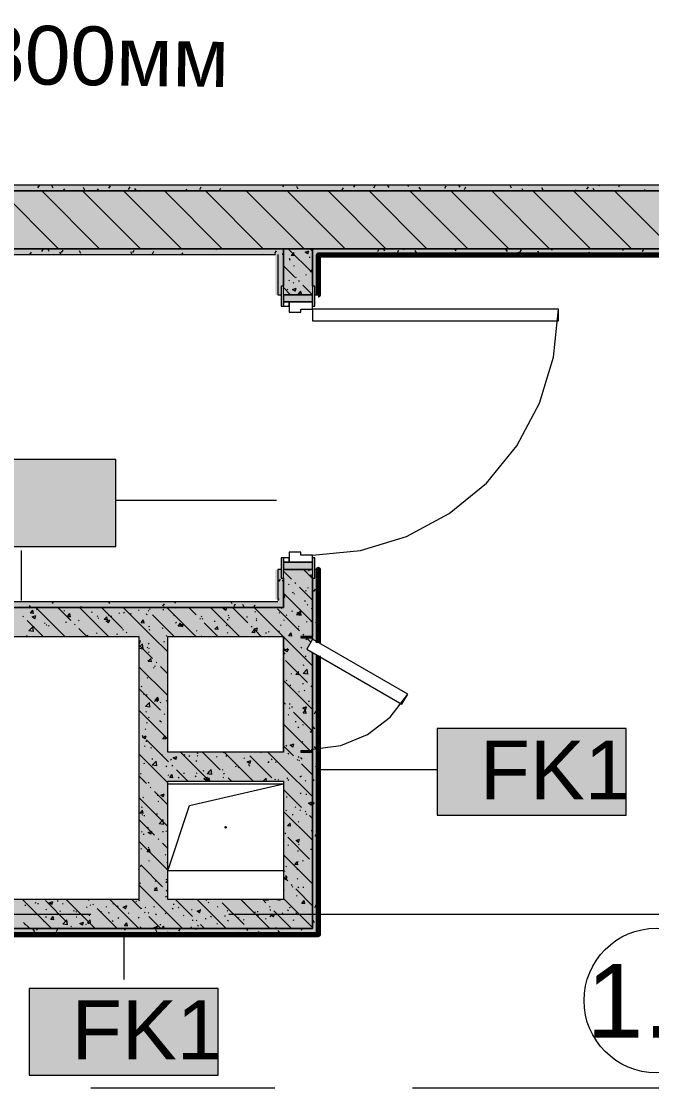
# Model space of a CAD drawing. Header units: millimetres. Extents: x -3817 to 677485, y -22715 to 103890.
# Drawn here: x 76517 to 78696, y 12411 to 16098 of the extents above; entities that cross this region are included whole.
import ezdxf

# ---------------------------------------------------------------- set-up
doc = ezdxf.new("R2010")
doc.units = ezdxf.units.MM
doc.layers.add('PDF _Геометрия', color=7, linetype='Continuous', true_color=0x1d1d1d)
doc.layers.add('PDF _Сплошная заливка', color=7, linetype='Continuous', true_color=0xffffff)
doc.layers.add('PDF _Текст', color=7, linetype='Continuous')
doc.styles.add('PDF GOST-Common', font='arial.ttf')

msp = doc.modelspace()

# ---------------------------------------------------------------- hatches: boundary and pattern name
at = {"layer": 'PDF _Сплошная заливка', "transparency": 33554559}
for points in [[(85383.3, 15511.3), (85383.3, 15531.3), (71053.3, 15531.3), (71053.3, 15511.3), (85308.3, 15511.3), (85308.3, 15519.3), (85378.3, 15519.3), (85378.3, 15511.3)], [(80080.6, 15311.3), (84943.3, 15311.3), (84943.3, 15511.3), (68893.3, 15511.3), (68893.3, 15311.3), (78596.3, 15311.3)], [(77403.1, 15291.3), (77423.1, 15291.3), (77423.1, 15311.3), (73883.3, 15311.3), (73883.3, 15291.3), (77395.1, 15291.3)], [(81565, 15291.3), (82800.3, 15291.3), (82800.3, 15311.3), (77543.1, 15311.3), (77543.1, 15291.3), (80080.6, 15291.3)], [(77111.9, 13971.3), (77423.1, 13971.3), (77423.1, 14071.3), (76223.3, 14071.3), (76223.3, 14031.3), (76218.3, 14031.3), (76218.3, 14071.3), (75879.5, 14071.3), (75867.9, 14051.3), (75833.3, 14071.3), (75828.3, 14071.3), (75828.3, 14031.3), (75823.3, 14031.3), (75823.3, 14071.3), (75723.3, 14071.3), (75723.3, 13971.3), (77023.1, 13971.3)], [(77111.9, 13471.4), (77423.1, 13471.4), (77423.1, 13571.3), (77023.1, 13571.3), (77023.1, 13471.4)], [(76369.7, 12961.4), (77423.1, 12961.4), (77423.1, 13061.3), (76223.3, 13061.3), (76223.3, 12961.4)], [(76243.3, 12941.3), (77543.1, 12941.3), (77543.1, 12961.4), (76223.3, 12961.4), (76223.3, 12941.3)]]:
    msp.add_hatch(color=256, dxfattribs=at).paths.add_polyline_path(points)
h = msp.add_hatch(color=256, dxfattribs=at)
h.paths.add_polyline_path([(77423.1, 12961.4), (77523.1, 12961.4), (77523.1, 13571.3), (77483.1, 13571.3), (77483.1, 13576.3), (77523.1, 13576.3), (77523.1, 13915.2), (77503.1, 13926.7), (77523.1, 13961.3), (77523.1, 13966.3), (77483.1, 13966.3), (77483.1, 13971.3), (77523.1, 13971.3), (77523.1, 14202.5), (77423.1, 14202.5), (77423.1, 13061.3)], flags=0)
h.paths.add_polyline_path([(77523.1, 15152.5), (77523.1, 15311.3), (77423.1, 15311.3), (77423.1, 15152.5)], flags=0)
h = msp.add_hatch(color=256, dxfattribs=at)
h.paths.add_polyline_path([(77543.1, 12961.4), (77543.1, 13903.6), (77523.1, 13915.2), (77523.1, 12961.4)], flags=0)
h.paths.add_polyline_path([(77543.1, 13949.8), (77543.1, 14202.5), (77531.1, 14202.5), (77531.1, 14172.5), (77523.1, 14172.5), (77523.1, 13961.3), (77527, 13959.1)], flags=0)
h.paths.add_polyline_path([(77531.1, 15152.5), (77543.1, 15152.5), (77543.1, 15311.3), (77523.1, 15311.3), (77523.1, 15182.5), (77531.1, 15182.5)], flags=0)
h = msp.add_hatch(color=256, dxfattribs=at)
h.paths.add_polyline_path([(77423.1, 14071.3), (77423.1, 14172.5), (77415.1, 14172.5), (77415.1, 14202.5), (77403.1, 14202.5), (77403.1, 14071.3)], flags=0)
h.paths.add_polyline_path([(77415.1, 15152.5), (77415.1, 15182.5), (77423.1, 15182.5), (77423.1, 15291.3), (77403.1, 15291.3), (77403.1, 15152.5)], flags=0)
h = msp.add_hatch(color=256, dxfattribs=at)
h.paths.add_polyline_path([(75823.3, 14071.3), (75834, 14072.7), (75844.8, 14091.3), (75703.3, 14091.3), (75703.3, 14071.3), (75723.3, 14071.3)], flags=0)
h.paths.add_polyline_path([(76218.3, 14071.3), (77403.1, 14071.3), (77403.1, 14091.3), (75891, 14091.3), (75879.5, 14071.3), (76057.9, 14071.3)], flags=0)

# ---------------------------------------------------------------- linework, layer by layer
at = {"layer": 'PDF _Геометрия', "color": 9, "lineweight": 9, "true_color": 0xc0c0c0}
for points in [[(71053.3, 15611.4), (71053.3, 15531.3), (71053.3, 15511.3), (85308.3, 15511.3), (84943.3, 15511.3), (71053.3, 15511.3), (71053.3, 15606.3)], [(73863.3, 15311.3), (77423.1, 15311.3), (77423.1, 15182.5), (77423.1, 15291.3), (77423.1, 15311.3), (73883.3, 15311.3)], [(82800.3, 15291.3), (82800.3, 15311.3), (77543.1, 15311.3), (77523.1, 15311.3), (77523.1, 15182.5), (77523.1, 15311.3), (84943.3, 15311.3), (85308.3, 15311.3), (82957.3, 15311.3), (82957.3, 15291.3), (83000.3, 15291.3)], [(77403.1, 15152.5), (77415.1, 15152.5)], [(77423.1, 15152.5), (77523.1, 15152.5)], [(77531.1, 15152.5), (77543.1, 15152.5)], [(77415.1, 14202.5), (77403.1, 14202.5)], [(77523.1, 14202.5), (77423.1, 14202.5)], [(77543.1, 13949.8), (77543.1, 14202.5), (77531.1, 14202.5)], [(75823.3, 13971.3), (76923.1, 13971.3), (76923.1, 13061.3), (76223.3, 13061.3)], [(77423.1, 13571.3), (77023.1, 13571.3), (77023.1, 13971.3), (77423.1, 13971.3)], [(76223.3, 12961.4), (77423.1, 12961.4), (77523.1, 12961.4), (77523.1, 13915.2), (77523.1, 12961.4), (76223.3, 12961.4)], [(77543.1, 12941.3), (77543.1, 12961.4), (77543.1, 13903.6)]]:
    msp.add_lwpolyline(points, dxfattribs=at)
at = {"layer": 'PDF _Геометрия', "color": 7, "lineweight": 9}
for points in [[(85338.3, 15531.3), (71073.3, 15531.3)], [(77523.1, 15311.3), (77423.1, 15311.3)], [(73883.3, 15291.3), (73904.2, 15291.3), (77395.1, 15291.3)], [(77403.1, 15291.3), (77403.1, 15270.4), (77403.1, 15152.5)], [(77543.1, 15291.3), (77556.1, 15291.3), (82800.3, 15291.3)], [(77543.1, 15152.5), (77543.1, 15290.3)], [(77399.1, 14440.7), (76843.7, 14440.7)], [(76517.2, 14095.4), (76517.2, 14268.7)], [(77403.1, 14202.5), (77403.1, 14099.3)], [(77403.1, 14091.3), (77382.1, 14091.3), (75891, 14091.3)], [(77543.6, 13511.1), (77954.5, 13511.1)], [(77023.1, 13161.3), (77098.1, 13386.4), (77423.1, 13461.3)], [(76243.3, 12941.3), (77543.1, 12941.3)], [(76870.7, 12940.9), (76870.7, 12784.8)]]:
    msp.add_lwpolyline(points, dxfattribs=at)
at = {"layer": 'PDF _Геометрия', "color": 253, "lineweight": 9, "true_color": 0x9b9b9b}
for points in [[(76578, 15530.3), (76572.9, 15521.6)], [(76627.1, 15521.3), (76622.1, 15530.1)], [(76668.1, 15511.3), (76663.7, 15518.9)], [(76736.8, 15514.3), (76731.8, 15523)], [(76823.7, 15529.3), (76818.7, 15520.5)], [(76891.7, 15525.2), (76886.7, 15516.5)], [(76914.5, 15511.3), (76909.5, 15520)], [(77008.9, 15530.6), (77008.5, 15531.3)], [(77137.5, 15524.1), (77132.4, 15515.4)], [(77205.5, 15520), (77200.5, 15511.3)], [(77423.2, 15531.3), (77419.8, 15525.4)], [(77432.4, 15528.7), (77430.9, 15531.3)], [(77474, 15517.5), (77469, 15526.3)], [(77628.9, 15521.9), (77623.9, 15513.2)], [(77669.6, 15531.3), (77665.5, 15524.3)], [(77738.6, 15529), (77733.6, 15520.3)], [(77787.8, 15522.7), (77782.8, 15531.3)], [(77855.8, 15526.8), (77853.2, 15531.3)], [(77897.5, 15515.7), (77892.4, 15524.4)], [(77984.3, 15527.9), (77979.3, 15519.2)], [(78033.5, 15523.8), (78029.2, 15531.3)], [(78052.4, 15523.8), (78047.3, 15515.1)], [(78211.2, 15520.8), (78206.2, 15529.5)], [(78267.9, 15531.3), (78266.7, 15529.2)], [(78320.9, 15513.8), (78315.9, 15522.5)], [(78475.8, 15525.7), (78470.8, 15517)], [(78498.3, 15511.3), (78493.6, 15519.5)], [(78514.3, 15531.3), (78512.4, 15528.1)], [(78584.7, 15531.3), (78580.5, 15524)], [(78593, 15530.1), (78592.3, 15531.3)], [(76773.7, 15511.3), (76773.4, 15511.8)], [(76782.1, 15518.1), (76778.2, 15511.3)], [(77090.4, 15511.3), (77087.2, 15517)], [(77935.1, 15511.3), (77934.1, 15513.2)], [(78251.9, 15511.3), (78247.8, 15518.4)], [(78434.2, 15514.5), (78432.3, 15511.3)], [(78674.2, 15511.3), (78671.3, 15516.5)], [(78679.9, 15513.4), (78678.7, 15511.3)], [(76550.5, 15299.9), (76545.6, 15291.3)], [(76592.1, 15311), (76587.1, 15302.3)], [(76613, 15302), (76608, 15310.7)], [(76654.3, 15291.3), (76649.6, 15299.6)], [(76660.1, 15306.9), (76655.1, 15298.2)], [(76722.7, 15294.9), (76717.6, 15303.6)], [(76900.4, 15291.9), (76895.3, 15300.6)], [(76905.9, 15305.8), (76900.9, 15297.1)], [(76973.9, 15301.7), (76968.9, 15293)], [(76994.8, 15311.3), (76994.7, 15311.3)], [(77190.6, 15311.3), (77188.2, 15307.2)], [(77397.3, 15303.6), (77392.3, 15294.9)], [(77418.2, 15309.4), (77417.1, 15311.3)], [(77752.8, 15309.6), (77747.7, 15300.9)], [(77773.6, 15303.4), (77769, 15311.3)], [(77820.8, 15305.5), (77815.8, 15296.8)], [(77841.7, 15307.5), (77839.4, 15311.3)], [(77883.3, 15296.3), (77878.3, 15305)], [(78019.4, 15304.5), (78015.4, 15311.3)], [(78035.3, 15311.3), (78035.1, 15311)], [(78197.1, 15301.5), (78192, 15310.2)], [(78238.1, 15291.3), (78233.7, 15299)], [(78244.2, 15307.4), (78239.2, 15298.7)], [(78281.7, 15311.3), (78280.8, 15309.9)], [(78306.7, 15294.4), (78301.7, 15303.1)], [(78352.1, 15311.3), (78348.9, 15305.8)], [(78484.4, 15291.4), (78479.4, 15300.1)], [(78578.9, 15310.8), (78578.5, 15311.3)], [(78598.4, 15311.3), (78594.6, 15304.7)], [(78667.7, 15309.3), (78662.6, 15300.6)], [(76759.9, 15291.3), (76759.3, 15292.5)], [(77076.7, 15291.3), (77073, 15297.7)], [(77355.7, 15292.5), (77355.1, 15291.3)], [(77543.1, 15276), (77538.1, 15284.6)], [(77601.4, 15291.4), (77601.4, 15291.3)], [(77921.4, 15291.3), (77919.9, 15293.9)], [(78202.6, 15296.3), (78199.7, 15291.3)], [(78343.7, 15291.3), (78343.4, 15292)], [(78448.3, 15295.2), (78446.1, 15291.3)], [(78660.5, 15291.3), (78657.1, 15297.2)], [(77404.4, 15194), (77403.1, 15191.6)], [(77540.5, 15200.6), (77543.1, 15200.6)], [(77543.1, 15215.1), (77542.2, 15216.6)], [(77540.5, 14194.8), (77543.1, 14194.8)], [(77411.2, 14169.4), (77406.2, 14160.7)], [(77418.6, 14164.3), (77423.1, 14164.3)], [(77532, 14134.8), (77527, 14126.1)], [(76556.7, 14091.3), (76555.2, 14088.9)], [(76627, 14091.3), (76623.2, 14084.8)], [(76822.6, 14085.6), (76819.2, 14091.3)], [(77010.1, 14084.2), (77005, 14075.5)], [(77049.4, 14091.3), (77046.7, 14086.7)], [(77136.3, 14090.8), (77136, 14091.3)], [(77246, 14083.7), (77241.6, 14091.3)], [(77255.8, 14083.1), (77250.8, 14074.4)], [(77287.6, 14072.5), (77282.6, 14081.2)], [(77407.1, 14101.4), (77403.1, 14094.4)], [(77540.5, 14103.3), (77543.1, 14103.3)], [(76549.2, 14071.3), (76545.4, 14078)], [(76565.2, 14072.9), (76575.2, 14072.9)], [(76722.7, 14074.2), (76721.1, 14071.3)], [(76725.2, 14071.3), (76723.1, 14075)], [(76748.1, 14072.9), (76758.1, 14072.9)], [(76839.5, 14072.9), (76849.6, 14072.9)], [(76900.5, 14072.9), (76910.5, 14072.9)], [(76901.2, 14071.3), (76900.8, 14072)], [(77052.9, 14072.9), (77062.9, 14072.9)], [(77144.3, 14072.9), (77154.4, 14072.9)], [(77214.2, 14072), (77213.8, 14071.3)], [(77235.7, 14072.9), (77245.8, 14072.9)], [(77323.8, 14079.1), (77319.4, 14071.3)], [(77418.6, 14072.9), (77423.1, 14072.9)], [(77539.1, 14025.2), (77534.1, 14016.5)], [(77540.5, 13981.4), (77543.1, 13981.4)], [(77543.1, 13873.9), (77540.6, 13878.2)], [(77540.5, 13859.5), (77543.1, 13859.5)], [(77540.5, 13768.1), (77543.1, 13768.1)], [(77533.9, 13711.4), (77528.9, 13702.7)], [(77542.6, 13691.8), (77537.6, 13700.5)], [(77531.5, 13650.2), (77526.4, 13658.9)], [(77543.1, 13666.3), (77540.1, 13661)], [(77540.5, 13646.1), (77543.1, 13646.1)], [(77535.6, 13582.1), (77530.5, 13590.9)], [(77539.6, 13514.1), (77534.6, 13522.8)], [(77540.5, 13524.2), (77543.1, 13524.2)], [(77528.5, 13472.5), (77523.5, 13481.2)], [(77540.5, 13432.8), (77543.1, 13432.8)], [(77528.7, 13397.6), (77523.7, 13388.9)], [(77524.7, 13329.6), (77523.1, 13326.8)], [(77540.5, 13310.9), (77543.1, 13310.9)], [(77525.5, 13294.8), (77523.1, 13299)], [(77535.8, 13288), (77530.8, 13279.2)], [(77543.1, 13203.4), (77539.8, 13209.1)], [(77540.5, 13189), (77543.1, 13189)], [(77540.5, 13097.5), (77543.1, 13097.5)], [(77523.6, 13083.9), (77523.1, 13083)], [(77534.7, 13042.2), (77529.7, 13033.5)], [(77530.7, 12981), (77525.6, 12989.7)], [(77540.5, 12975.6), (77543.1, 12975.6)], [(77543.1, 12995.7), (77540.9, 12991.9)], [(76563, 12950.2), (76557.9, 12958.9)], [(76565.2, 12945.1), (76575.2, 12945.1)], [(76573, 12961.4), (76569.1, 12954.6)], [(76642.1, 12959.2), (76637.1, 12950.5)], [(76656.6, 12945.1), (76666.7, 12945.1)], [(76748.1, 12945.1), (76758.1, 12945.1)], [(76876.7, 12955.4), (76873.3, 12961.4)], [(76930.9, 12945.1), (76941, 12945.1)], [(76944.8, 12959.5), (76943.7, 12961.4)], [(76986.4, 12948.3), (76981.4, 12957.1)], [(77023.9, 12950), (77018.9, 12941.3)], [(77022.4, 12945.1), (77032.4, 12945.1)], [(77025.6, 12941.3), (77023, 12945.9)], [(77065.6, 12961.1), (77060.5, 12952.4)], [(77083.3, 12945.1), (77093.4, 12945.1)], [(77122.5, 12956.5), (77119.7, 12961.4)], [(77171.3, 12961.4), (77170.2, 12959.5)], [(77235.7, 12945.1), (77245.8, 12945.1)], [(77269.7, 12948.9), (77265.3, 12941.3)], [(77300.2, 12953.5), (77295.7, 12961.4)], [(77327.2, 12945.1), (77337.2, 12945.1)], [(77337.7, 12944.8), (77335.7, 12941.3)], [(77341.8, 12942.4), (77336.8, 12951.1)], [(77409.9, 12946.4), (77404.8, 12955.2)], [(77417.6, 12961.4), (77415.9, 12958.4)], [(77418.6, 12945.1), (77428.7, 12945.1)], [(77448, 12941.3), (77446.5, 12944)], [(77488, 12961.4), (77484, 12954.3)]]:
    msp.add_lwpolyline(points, dxfattribs=at)
at = {"layer": 'PDF _Геометрия', "lineweight": 9}
for points in [[(76645.8, 15311.3), (76445.8, 15511.3)], [(76787.2, 15311.3), (76587.2, 15511.3)], [(76928.7, 15311.3), (76728.7, 15511.3)], [(77070.1, 15311.3), (76870.1, 15511.3)], [(77211.5, 15311.3), (77011.5, 15511.3)], [(77352.9, 15311.3), (77152.9, 15511.3)], [(77494.4, 15311.3), (77294.4, 15511.3)], [(77635.8, 15311.3), (77435.8, 15511.3)], [(77777.2, 15311.3), (77577.2, 15511.3)], [(77918.6, 15311.3), (77718.6, 15511.3)], [(78060, 15311.3), (77860, 15511.3)], [(78201.5, 15311.3), (78001.5, 15511.3)], [(78342.9, 15311.3), (78142.9, 15511.3)], [(78484.3, 15311.3), (78284.3, 15511.3)], [(78625.7, 15311.3), (78425.7, 15511.3)], [(78767.1, 15311.3), (78567.1, 15511.3)]]:
    msp.add_lwpolyline(points, dxfattribs=at)
at = {"layer": 'PDF _Геометрия', "color": 253, "lineweight": 9, "true_color": 0xaaaaaa}
for points in [[(76933.8, 15311.3), (78521.3, 15311.3)], [(77523.1, 14252.5), (77688.9, 14268.8), (77848.4, 14317.2), (77995.3, 14395.7), (78124.1, 14501.4), (78229.8, 14630.2), (78308.4, 14777.2), (78356.7, 14936.6), (78373.1, 15102.5)], [(77523.1, 13581.3), (77621.4, 13594.3), (77713.1, 13632.3), (77791.8, 13692.6), (77852.2, 13771.4)], [(76122.6, 13011.4), (76757.6, 13011.4)], [(77233.8, 13011.4), (78821.3, 13011.4)], [(76757.6, 12411.3), (77392.6, 12411.3)], [(77868.8, 12411.3), (79456.3, 12411.3)]]:
    msp.add_lwpolyline(points, dxfattribs=at)
at = {"layer": 'PDF _Геометрия', "color": 252, "lineweight": 9, "true_color": 0x878787}
for points in [[(77523.1, 15227.9), (77439.6, 15311.3)], [(77460.2, 15287.7), (77449.6, 15288.6), (77458.2, 15298.8)], [(77460.2, 15287.6), (77458.2, 15298.8)], [(77460.4, 15311.1), (77460.7, 15311.3)], [(77506.8, 15293.4), (77498, 15299.4), (77510.4, 15304.1)], [(77506.9, 15293.3), (77510.5, 15304.1)], [(77523.1, 15303.4), (77515.1, 15311.3)], [(77442.6, 15277.4), (77445.1, 15275.2)], [(77444.2, 15273.5), (77447.6, 15273.9)], [(77511.6, 15282.3), (77514.9, 15282.8)], [(77462.7, 15212.9), (77423.1, 15252.5)], [(77458.2, 15251.9), (77460.9, 15253.9)], [(77523.1, 15230.9), (77516.1, 15232), (77523.1, 15239.3)], [(77441.4, 15202.7), (77444.2, 15200.9)], [(77456.1, 15192.7), (77458.7, 15194.8)], [(77464.8, 15212.2), (77468.1, 15212.7)], [(77477.8, 15197.8), (77475.3, 15200.3)], [(77498.8, 15222.6), (77501.6, 15220.8)], [(77447.6, 15152.5), (77423.1, 15177)], [(77435.3, 15171.4), (77437.7, 15169.1)], [(77463.6, 15164.5), (77454.7, 15170.4), (77467.2, 15175.2)], [(77463.6, 15164.4), (77467.2, 15175.1)], [(77484.9, 15154), (77474.3, 15154.9), (77482.8, 15165.1)], [(77484.9, 15153.9), (77482.8, 15165)], [(77523.1, 15152.5), (77490.3, 15185.2)], [(77450.1, 14169.4), (77423.1, 14196.4)], [(77523.1, 14171.8), (77492.4, 14202.5)], [(77501.1, 14193.5), (77504.5, 14193.9)], [(77509.1, 14197.9), (77511.8, 14199.9)], [(77465.2, 14154.3), (77462.7, 14156.8)], [(77522.4, 14176.1), (77513.6, 14182.1), (77523.1, 14185.7)], [(77522.4, 14176.1), (77523.1, 14178)], [(77523.1, 14021), (77423.1, 14121)], [(77440, 14151.7), (77442.4, 14149.4)], [(77454.4, 14123.4), (77457.7, 14123.8)], [(77458.4, 14119.1), (77461.3, 14117.3)], [(77523.1, 14096.4), (77477.8, 14141.7)], [(77498.9, 14129.2), (77502.2, 14129.7)], [(77507, 14138.7), (77509.6, 14140.7)], [(77423.1, 14115.1), (77425.1, 14117.5)], [(77423.1, 14106.7), (77427.2, 14106.4)], [(77427.2, 14106.3), (77425.1, 14117.4)], [(77495.9, 14095.3), (77498.8, 14093.5)], [(77504.8, 14079.5), (77507.5, 14081.6)], [(76542.8, 14071.3), (76545, 14069.3)], [(76559.1, 14050.7), (76548.5, 14051.6), (76557.1, 14061.9)], [(76559.2, 14050.7), (76557.1, 14061.8)], [(76667.5, 13971.3), (76567.5, 14071.3)], [(76568.9, 14064.9), (76571.7, 14063.1)], [(76688.2, 14026.1), (76643, 14071.3)], [(76663.8, 14060.9), (76666.6, 14059.1)], [(76676, 14040.5), (76684.6, 14050.7)], [(76686.7, 14039.5), (76684.6, 14050.6)], [(76818.3, 13971.3), (76718.3, 14071.3)], [(76758.7, 14056.8), (76761.5, 14055)], [(76866.8, 13998.4), (76793.8, 14071.3)], [(76817.8, 14044.9), (76820.3, 14042.7)], [(76853.6, 14052.8), (76856.4, 14051)], [(77023.1, 13917.5), (76969.2, 13971.3), (76869.2, 14071.3)], [(76870.3, 14052.9), (76872.9, 14054.9)], [(76893.8, 14049.6), (76897.1, 14050)], [(76921.5, 14062.7), (76924, 14060.5)], [(76948.5, 14048.8), (76951.3, 14047)], [(76957.3, 14058.8), (76954.8, 14061.3)], [(76960.1, 14064.2), (76962.7, 14066.3)], [(77044.7, 13971.3), (76969.9, 14046.2)], [(77006.1, 14064.4), (77009.4, 14064.8)], [(77120.1, 13971.3), (77020.1, 14071.3)], [(77043.4, 14044.8), (77046.2, 14043)], [(77050.6, 14070.2), (77053.9, 14070.7)], [(77120.7, 14046.2), (77095.6, 14071.3)], [(77270.9, 13971.3), (77170.9, 14071.3)], [(77223.6, 14061.4), (77214.8, 14067.4), (77225.1, 14071.3)], [(77223.6, 14061.4), (77227, 14071.3)], [(77299.2, 14018.5), (77246.4, 14071.3)], [(77421.8, 13971.3), (77321.8, 14071.3)], [(77323.7, 14055.6), (77326.4, 14057.7)], [(77477.8, 13990.9), (77423.1, 14045.6), (77402.3, 14066.3)], [(77407.6, 14053.3), (77410.9, 14053.7)], [(77415, 14068.1), (77417.7, 14070.2)], [(77432.6, 14045.6), (77435.1, 14043.4)], [(77452.1, 14059.1), (77455.4, 14059.5)], [(77483.6, 14043.2), (77467.8, 14045.7), (77481.6, 14060.1)], [(77479.1, 14047.2), (77470.3, 14053.2), (77482.7, 14057.9)], [(77479.2, 14047.1), (77482.8, 14057.9)], [(77483.6, 14043.2), (77481.6, 14060.1)], [(77519.4, 14068), (77522.8, 14068.4)], [(76524.8, 14038.6), (76522.3, 14041.2)], [(76592.1, 13971.3), (76537.4, 14026.1)], [(76563.2, 14032.6), (76554.3, 14038.5), (76566.8, 14043.3)], [(76563.2, 14032.5), (76566.8, 14043.2)], [(76596.8, 14015.6), (76599.5, 14017.7)], [(76602.3, 14011.2), (76605.6, 14011.6)], [(76610.5, 14009.3), (76612.9, 14007.1)], [(76669.7, 14020.1), (76673, 14020.5)], [(76676, 14040.5), (76686.7, 14039.6)], [(76686.6, 14027), (76689.3, 14029.1)], [(76703.3, 14011), (76700.8, 14013.5)], [(76714.1, 14027.1), (76716.6, 14024.9)], [(76779, 14040.3), (76781.6, 14042.4)], [(76781.9, 14034.9), (76785.3, 14035.3)], [(76814.2, 14028.4), (76803.6, 14029.3), (76812.1, 14039.5)], [(76818.7, 14018.3), (76809.9, 14024.3), (76822.3, 14029.1)], [(76814.2, 14028.3), (76812.2, 14039.5)], [(76818.7, 14018.3), (76822.3, 14029)], [(76826.5, 14040.7), (76829.8, 14041.1)], [(76941.7, 14017.2), (76931.1, 14018.2), (76939.7, 14028.4)], [(76941.7, 14017.2), (76939.7, 14028.3)], [(77050.3, 14018.4), (77052.9, 14020.4)], [(77069.3, 14006.1), (77058.6, 14007), (77067.2, 14017.2)], [(77074.2, 14004.1), (77065.4, 14010), (77077.8, 14014.8)], [(77069.3, 14006), (77067.2, 14017.2)], [(77071.2, 14009), (77074.5, 14009.4)], [(77074.2, 14004), (77077.8, 14014.8)], [(77135.8, 14031.1), (77133.3, 14033.6)], [(77138.3, 14040.8), (77141.2, 14039)], [(77141.6, 14030.9), (77144.2, 14032.9)], [(77195.6, 13971.3), (77148.4, 14018.5)], [(77183.5, 14023.7), (77186.8, 14024.2)], [(77225.3, 14010), (77227.7, 14007.8)], [(77228, 14029.6), (77231.3, 14030)], [(77231.4, 14042.3), (77234, 14044.3)], [(77233.2, 14036.8), (77236.1, 14035)], [(77295.3, 14038.5), (77298.6, 14038.9)], [(77328.2, 14032.8), (77331, 14031)], [(77328.9, 14027.8), (77331.4, 14025.6)], [(77412.8, 14008.9), (77415.5, 14011)], [(77423.1, 14028.8), (77425.9, 14027)], [(77502.6, 14020.3), (77505.3, 14022.4)], [(77518, 14024.8), (77520.8, 14023)], [(76534.2, 13974), (76537.1, 13972.2)], [(76558.4, 13987.8), (76542.6, 13990.2), (76556.4, 14004.6)], [(76558.4, 13987.7), (76556.4, 14004.6)], [(76557.8, 14005.3), (76561.1, 14005.8)], [(76672, 13971.3), (76672.9, 13971.7)], [(76672.8, 13971.3), (76672.9, 13971.7)], [(76743, 13971.3), (76715.9, 13998.4)], [(76742.5, 13971.3), (76746.2, 13975.2)], [(76746.6, 13971.3), (76746.2, 13975.2)], [(76776.8, 13981.2), (76779.5, 13983.2)], [(76847, 13979.5), (76850.3, 13979.9)], [(76868.1, 13993.7), (76870.8, 13995.7)], [(76881.8, 13983.3), (76879.3, 13985.8)], [(76957.9, 14005.1), (76960.6, 14007.1)], [(76959.3, 13994.2), (76962.6, 13994.7)], [(77003.8, 14000.1), (77007.1, 14000.5)], [(77017.9, 13974.4), (77020.3, 13972.2)], [(77121.6, 13992.2), (77124, 13990)], [(77139.4, 13971.7), (77142.1, 13973.8)], [(77196.8, 13994.9), (77186.2, 13995.9), (77194.7, 14006.1)], [(77196.8, 13994.9), (77194.7, 14006)], [(77229.2, 13983.1), (77231.9, 13985.1)], [(77314.3, 14003.4), (77311.8, 14006)], [(77324.3, 13983.8), (77313.7, 13984.7), (77322.3, 13994.9)], [(77329.8, 13989.8), (77320.9, 13995.8), (77333.4, 14000.6)], [(77321.5, 13996.4), (77324.2, 13998.5)], [(77324.3, 13983.7), (77322.3, 13994.9)], [(77346.4, 13971.3), (77326.9, 13990.9)], [(77329.8, 13989.8), (77333.4, 14000.5)], [(77360.8, 13983.1), (77364.1, 13983.6)], [(77371.5, 13988.8), (77374, 13986.5)], [(77405.3, 13989), (77408.7, 13989.4)], [(77451.8, 13972.6), (77441.2, 13973.5), (77449.8, 13983.8)], [(77451.9, 13972.6), (77449.8, 13983.7)], [(77472.7, 13997.8), (77476, 13998.3)], [(77475.2, 14006.6), (77477.7, 14004.3)], [(77492.9, 13975.8), (77490.3, 13978.3)], [(76923.1, 13955.4), (76928.4, 13957.5)], [(76923.1, 13947.9), (76924.8, 13946.7)], [(76923.1, 13932.4), (76935.9, 13945.8)], [(76969.9, 13895.3), (76923.1, 13942.1)], [(76924.8, 13946.7), (76928.5, 13957.4)], [(76937.9, 13928.8), (76935.9, 13945.7)], [(76951.4, 13934.1), (76954.2, 13932.3)], [(76955.8, 13945.9), (76958.4, 13947.9)], [(77008.8, 13954), (77011.6, 13952.2)], [(77523.1, 13870.1), (77423.1, 13970.1)], [(77483.4, 13933.9), (77486.2, 13932.1)], [(77500.5, 13961.1), (77503.1, 13963.2)], [(77517.3, 13951.3), (77505.4, 13963.2)], [(76923.1, 13931.2), (76937.9, 13928.9)], [(76956.8, 13917.6), (76959.3, 13915.3)], [(76957.1, 13930), (76960.4, 13930.4)], [(77425.9, 13927.7), (77429.2, 13928.2)], [(77425.9, 13914), (77428.8, 13912.2)], [(77435.9, 13918.3), (77427, 13924.2), (77439.5, 13929)], [(77435.9, 13918.2), (77439.5, 13928.9)], [(77439.5, 13926.6), (77441.9, 13924.3)], [(77498.3, 13902), (77501, 13904)], [(77520.9, 13910), (77523.1, 13908.6)], [(77023.1, 13766.6), (76923.1, 13866.6)], [(76953.6, 13886.7), (76956.3, 13888.7)], [(76966.4, 13883.5), (76955.8, 13884.4), (76964.3, 13894.7)], [(76966.4, 13883.4), (76964.4, 13894.6)], [(76973.4, 13863.6), (76976.2, 13861.8)], [(76977.6, 13868.7), (76980.9, 13869.1)], [(76984.9, 13880.2), (76982.4, 13882.7)], [(77023.1, 13842.1), (76997.5, 13867.7)], [(77023.1, 13880.5), (77022.1, 13881.1), (77023.1, 13881.5)], [(77505.4, 13812.3), (77430, 13887.8)], [(77491.4, 13872.4), (77494.7, 13872.8)], [(76923.1, 13835.7), (76923.5, 13835.3)], [(76951.4, 13827.5), (76954.1, 13829.5)], [(77448, 13843.5), (77450.8, 13841.7)], [(77476.5, 13838.9), (77465.9, 13839.8), (77474.5, 13850)], [(77476.5, 13838.8), (77474.5, 13850)], [(77507.2, 13840.6), (77491.4, 13843.1), (77505.2, 13857.5)], [(77496.2, 13842.8), (77498.8, 13844.8)], [(77507.2, 13840.6), (77505.2, 13857.4)], [(76997.5, 13716.8), (76923.1, 13791.2)], [(76930.8, 13798.6), (76934.2, 13799)], [(77523.1, 13719.2), (77423.1, 13819.2)], [(77432.1, 13820.5), (77434.6, 13818.2)], [(77444.6, 13802.3), (77448, 13802.7)], [(77489.1, 13808.1), (77492.5, 13808.6)], [(77520.5, 13797.3), (77518, 13799.8)], [(76938.8, 13772.7), (76941.6, 13770.9)], [(76949.3, 13768.3), (76951.9, 13770.3)], [(76987.7, 13746.2), (76978.9, 13752.2), (76991.3, 13757)], [(76991.1, 13749.8), (76980.4, 13750.7), (76989, 13760.9)], [(76987.7, 13746.2), (76991.3, 13756.9)], [(76991.1, 13749.7), (76989, 13760.9)], [(77474.7, 13781.4), (77477.2, 13779.2)], [(77494, 13783.6), (77496.7, 13785.6)], [(77023.1, 13615.8), (76923.1, 13715.8)], [(76961.5, 13726.3), (76945.7, 13728.7), (76959.5, 13743.2)], [(76961.5, 13726.2), (76959.5, 13743.1)], [(76976.3, 13748.8), (76979.1, 13747)], [(76996.4, 13743.2), (76999.7, 13743.7)], [(77017.3, 13749.3), (77019.8, 13747)], [(77430, 13736.9), (77423.1, 13743.8)], [(77442.4, 13738), (77445.7, 13738.4)], [(77445.1, 13721.8), (77442.6, 13724.3)], [(77450.9, 13728.8), (77453.7, 13727)], [(77498.7, 13717.7), (77489.9, 13723.7), (77502.4, 13728.5)], [(77501.2, 13705.1), (77490.6, 13706.1), (77499.1, 13716.3)], [(77491.8, 13724.4), (77494.5, 13726.4)], [(77498.8, 13717.7), (77502.4, 13728.4)], [(77501.2, 13705.1), (77499.1, 13716.2)], [(77508.3, 13748.7), (77511.1, 13746.9)], [(77509.7, 13746.9), (77513, 13747.3)], [(76947.1, 13709.1), (76949.8, 13711.2)], [(76956.3, 13692.4), (76958.7, 13690.2)], [(76994.1, 13679), (76997.4, 13679.4)], [(76998.3, 13678.3), (77001.2, 13676.5)], [(77012.6, 13701.7), (77010.1, 13704.2)], [(77438.9, 13701.4), (77441.4, 13699.2)], [(77523.1, 13643.8), (77457.7, 13709.3)], [(77462.9, 13676.7), (77466.3, 13677.2)], [(76944.9, 13649.9), (76947.6, 13652)], [(76949.6, 13673.1), (76952.9, 13673.5)], [(77515.1, 13576.3), (77423.1, 13668.4)], [(77472.9, 13658.3), (77475.7, 13656.5)], [(77489.7, 13665.2), (77492.3, 13667.2)], [(77523.1, 13639.2), (77514.9, 13640.4), (77523.1, 13648.9)], [(76937.2, 13626.3), (76934.6, 13628.8)], [(76944.4, 13617.3), (76935.6, 13623.3), (76948.1, 13628)], [(76944.5, 13617.2), (76948.1, 13628)], [(76947.3, 13608.8), (76950.6, 13609.3)], [(77025.2, 13538.3), (77023.1, 13540.4), (76949.7, 13613.7)], [(77015.7, 13616), (77005.1, 13617), (77013.7, 13627.2)], [(77015.8, 13616), (77013.7, 13627.1)], [(77014.7, 13617.7), (77018, 13618.1)], [(77487.5, 13606), (77490.2, 13608.1)], [(76942.8, 13590.7), (76945.4, 13592.8)], [(76963.7, 13587.5), (76966.5, 13585.7)], [(77167.5, 13471.4), (77067.5, 13571.3)], [(77124.7, 13568.2), (77128, 13568.7)], [(77203.7, 13510.6), (77143, 13571.3)], [(77214.1, 13568.8), (77216.7, 13570.8)], [(77318.3, 13471.4), (77218.3, 13571.3)], [(77294.2, 13571), (77293.8, 13571.3)], [(77343.5, 13571.3), (77346.2, 13569.6)], [(77523.1, 13417.5), (77423.1, 13517.5), (77369.2, 13571.3)], [(77457.7, 13558.4), (77423.1, 13593)], [(77431.6, 13595.3), (77434.1, 13593.1)], [(77438.3, 13567.4), (77441.1, 13565.6)], [(77455.5, 13588.8), (77446.6, 13594.8), (77459.1, 13599.5)], [(77455.5, 13588.7), (77459.1, 13599.5)], [(77518.6, 13576.3), (77523.1, 13581.7)], [(77523.1, 13568.4), (77520.1, 13571.3)], [(77023.1, 13464.9), (76923.1, 13564.9)], [(76940.6, 13531.5), (76943.3, 13533.6)], [(76967.9, 13547.6), (76971.2, 13548)], [(76985, 13523.6), (76969.2, 13526.1), (76983.1, 13540.5)], [(76985.1, 13523.6), (76983.1, 13540.5)], [(77001.2, 13563.6), (77004, 13561.8)], [(77033, 13544.9), (77035.6, 13546.9)], [(77050.6, 13545.7), (77041.7, 13551.7), (77054.2, 13556.4)], [(77050.6, 13545.6), (77054.2, 13556.4)], [(77080.2, 13562.4), (77083.5, 13562.8)], [(77096.1, 13559.6), (77098.9, 13557.8)], [(77120.5, 13541.9), (77123, 13539.7)], [(77124.3, 13557.4), (77126.9, 13559.4)], [(77191, 13555.6), (77193.9, 13553.8)], [(77224.2, 13559.7), (77226.7, 13557.5)], [(77285.9, 13551.6), (77288.8, 13549.8)], [(77306.1, 13531.5), (77297.3, 13537.4), (77309.7, 13542.2)], [(77306.1, 13531.4), (77309.7, 13542.1)], [(77382.2, 13482.9), (77306.8, 13558.4)], [(77369.4, 13536.5), (77372.7, 13536.9)], [(77370.5, 13538.5), (77373, 13536.2)], [(77380.9, 13547.6), (77383.7, 13545.8)], [(77395.5, 13535.4), (77398.2, 13537.5)], [(77472.7, 13543.3), (77470.2, 13545.8)], [(77474.2, 13556.3), (77476.7, 13554)], [(77475.8, 13543.5), (77478.6, 13541.7)], [(77481.7, 13551.3), (77485, 13551.7)], [(77523.1, 13493), (77485.3, 13530.7)], [(77485.4, 13546.8), (77488, 13548.9)], [(76928.3, 13497.1), (76931.2, 13495.3)], [(77016.8, 13524.1), (77019.3, 13521.9)], [(77023.3, 13493.1), (77026.1, 13491.3)], [(77040.4, 13482.3), (77029.8, 13483.2), (77038.4, 13493.4)], [(77033.4, 13492.2), (77036.7, 13492.7)], [(77040.3, 13523.2), (77037.7, 13525.7)], [(77040.4, 13482.2), (77038.4, 13493.4)], [(77092.1, 13471.4), (77052.8, 13510.6)], [(77077.9, 13498.1), (77081.2, 13498.5)], [(77122.1, 13498.2), (77124.8, 13500.2)], [(77145.3, 13507), (77148.6, 13507.4)], [(77174.8, 13494.2), (77159, 13496.7), (77172.8, 13511.1)], [(77163.1, 13502.9), (77165.6, 13500.6)], [(77174.8, 13494.2), (77172.8, 13511)], [(77211.9, 13509.6), (77214.6, 13511.6)], [(77218.8, 13495.5), (77216.3, 13498)], [(77257.5, 13521.7), (77260.9, 13522.2)], [(77266.8, 13520.7), (77269.3, 13518.4)], [(77302, 13527.6), (77305.4, 13528)], [(77304.3, 13522.9), (77306.9, 13525)], [(76949.7, 13462.8), (76923.1, 13489.5)], [(76923.1, 13477.7), (76924.4, 13477.9)], [(76938.5, 13472.4), (76941.1, 13474.4)], [(76955.7, 13467.3), (76958.2, 13465)], [(77030.8, 13485.7), (77033.5, 13487.7)], [(77059.4, 13485.1), (77061.9, 13482.8)], [(77118.2, 13489.1), (77121, 13487.3)], [(77147.9, 13480.1), (77160.3, 13484.9)], [(77147.9, 13480.1), (77156.7, 13474.1)], [(77156.7, 13474.1), (77160.3, 13484.8)], [(77165.4, 13471.4), (77157.3, 13472.1), (77165.9, 13482.3)], [(77167.9, 13471.4), (77165.9, 13482.2)], [(77213.1, 13485.1), (77215.9, 13483.3)], [(77243, 13471.4), (77231.4, 13482.9)], [(77308, 13481.1), (77310.8, 13479.3)], [(77352.7, 13471.4), (77362.6, 13481.7)], [(77363.8, 13471.4), (77362.6, 13481.6)], [(77393.4, 13476.3), (77396, 13478.3)], [(77402.9, 13477.1), (77405.7, 13475.3)], [(77434.9, 13481.1), (77438.2, 13481.6)], [(77438.4, 13476.3), (77440.9, 13474)], [(77479.4, 13487), (77482.7, 13487.4)], [(77483.2, 13487.6), (77485.8, 13489.7)], [(77497.8, 13473), (77500.7, 13471.2)], [(76964.8, 13447.7), (76962.3, 13450.3)], [(77023.1, 13389.5), (76977.4, 13435.2)], [(76986.6, 13422.1), (76990, 13422.6)], [(77007.3, 13416.8), (76998.5, 13422.7), (77010.9, 13427.5)], [(77007.3, 13416.7), (77010.9, 13427.5)], [(77485.3, 13379.9), (77423.1, 13442.1)], [(77481, 13428.4), (77483.7, 13430.5)], [(77500, 13425.7), (77503.3, 13426.2)], [(77023.1, 13314), (76923.1, 13414)], [(76931.2, 13382.4), (76934, 13380.6)], [(76936.3, 13413.2), (76939, 13415.2)], [(76988.6, 13402.2), (76991.5, 13400.4)], [(77432.6, 13416.9), (77436, 13417.3)], [(77463.2, 13382.2), (77466, 13380.4)], [(77518.4, 13388.3), (77509.5, 13394.3), (77522, 13399)], [(77518.4, 13388.2), (77522, 13399)], [(76937.6, 13359.7), (76926.9, 13360.6), (76935.5, 13370.8)], [(76934.1, 13354), (76936.8, 13356)], [(76937.6, 13359.6), (76935.5, 13370.8)], [(76939.9, 13352), (76943.2, 13352.4)], [(76984.4, 13357.8), (76987.7, 13358.3)], [(77523.1, 13266.6), (77423.1, 13366.6)], [(77431.1, 13370.2), (77433.5, 13367.9)], [(77453.2, 13355.6), (77456.5, 13356)], [(77478.9, 13369.3), (77481.5, 13371.3)], [(77500.4, 13364.8), (77497.9, 13367.3)], [(77500.7, 13358.3), (77503.5, 13356.5)], [(77523.1, 13342.1), (77513, 13352.2)], [(76977.4, 13284.3), (76923.1, 13338.6)], [(76953.3, 13311.9), (76956.1, 13310.1)], [(77008.6, 13321), (76992.8, 13323.5), (77006.7, 13337.9)], [(77008.6, 13321), (77006.7, 13337.8)], [(77447.7, 13315.1), (77437, 13316), (77445.6, 13326.2)], [(77447.7, 13315), (77445.6, 13326.2)], [(77473.7, 13331.1), (77476.1, 13328.9)], [(77476.7, 13310.1), (77479.4, 13312.1)], [(76932, 13294.8), (76934.6, 13296.8)], [(76937.6, 13287.7), (76940.9, 13288.2)], [(76964.1, 13287.8), (76955.2, 13293.8), (76967.7, 13298.6)], [(76964.1, 13287.8), (76967.7, 13298.5)], [(76992.5, 13269.2), (76990, 13271.7)], [(77004.9, 13296.6), (77008.3, 13297)], [(77016.3, 13299), (77018.8, 13296.7)], [(77425, 13289.3), (77423.1, 13291.2)], [(77427.8, 13291.8), (77430.7, 13290)], [(77513, 13201.3), (77437.5, 13276.8)], [(77518.7, 13300.3), (77522, 13300.7)], [(77522.7, 13287.8), (77523.1, 13287.6)], [(77023.1, 13163.1), (76923.1, 13263.1)], [(76929.8, 13235.6), (76932.5, 13237.6)], [(76962.2, 13226), (76951.6, 13226.9), (76960.2, 13237.1)], [(76955.2, 13242.2), (76957.7, 13239.9)], [(76962.2, 13225.9), (76960.2, 13237)], [(77023.1, 13238.6), (77005.1, 13256.6)], [(77022.2, 13248.9), (77023.1, 13249.6)], [(77437.9, 13251.1), (77440.4, 13248.9)], [(77475.1, 13259.4), (77466.3, 13265.3), (77478.7, 13270.1)], [(77474.5, 13250.9), (77477.2, 13252.9)], [(77475.1, 13259.3), (77478.7, 13270)], [(77516.5, 13236), (77519.8, 13236.4)], [(76956.1, 13197.1), (76958.9, 13195.3)], [(76958.2, 13226.5), (76961.5, 13226.9)], [(77013.5, 13217), (77016.4, 13215.2)], [(77523.1, 13115.8), (77423.1, 13215.8)], [(77471.9, 13230.1), (77475.3, 13230.6)], [(77488.1, 13196.9), (77490.9, 13195.1)], [(76923.1, 13169.1), (76924.4, 13169.6)], [(76923.1, 13165.6), (76924.4, 13169.6)], [(76927.7, 13176.4), (76930.3, 13178.5)], [(77005.1, 13105.8), (76929.6, 13181.2)], [(77020, 13189.7), (77022.7, 13191.8)], [(77425.2, 13160), (77428.5, 13160.4)], [(77430.7, 13177.1), (77433.5, 13175.3)], [(77472.3, 13181.3), (77461.7, 13182.3), (77470.3, 13192.5)], [(77469.7, 13165.9), (77473, 13166.3)], [(77472.3, 13181.3), (77470.3, 13192.4)], [(77472.4, 13191.7), (77475, 13193.7)], [(76978.2, 13126.6), (76981, 13124.8)], [(77023.1, 13119.8), (77016.4, 13120.8), (77023.1, 13127.8)], [(77017.8, 13130.6), (77020.5, 13132.6)], [(77423.1, 13136.4), (77435.4, 13141.2)], [(77437.5, 13125.9), (77423.1, 13140.4)], [(77423.1, 13136.3), (77431.8, 13130.4)], [(77430.5, 13145), (77433, 13142.8)], [(77431.8, 13130.4), (77435.4, 13141.1)], [(77470.2, 13132.5), (77472.9, 13134.5)], [(77074, 12961.4), (76974, 13061.3), (76923.1, 13112.3)], [(76925.5, 13117.2), (76928.2, 13119.3)], [(76986.9, 13092.2), (76976.3, 13093.2), (76984.8, 13103.4)], [(76976.9, 13101), (76980.2, 13101.4)], [(76986.9, 13092.2), (76984.8, 13103.3)], [(77020.1, 13090.7), (77017.6, 13093.2)], [(77023.1, 13089.9), (77018.1, 13093.3), (77023.1, 13095.2)], [(77021.4, 13106.8), (77023.1, 13107.1)], [(77423.1, 13095.8), (77426.2, 13096.2)], [(77452.6, 13110.8), (77450.1, 13113.3)], [(77452.7, 13106.6), (77455.6, 13104.8)], [(77523.1, 13040.4), (77465.2, 13098.2)], [(77473.1, 13106), (77475.6, 13103.7)], [(77490.2, 13104.6), (77493.6, 13105)], [(76621.4, 12961.4), (76521.4, 13061.3)], [(76563.9, 13051.8), (76566.7, 13050)], [(76675.7, 12982.6), (76600.2, 13058)], [(76622, 13044.2), (76613.2, 13050.2), (76625.6, 13055)], [(76622, 13044.2), (76625.6, 13054.9)], [(76640.5, 13056.7), (76643.8, 13057.1)], [(76772.3, 12961.4), (76672.3, 13061.3)], [(76751.1, 13058), (76747.7, 13061.3)], [(76923.1, 12961.4), (76823.1, 13061.3)], [(76929.6, 13030.3), (76898.6, 13061.3)], [(76912.1, 13056), (76914.6, 13053.8)], [(76923.3, 13058), (76926, 13060.1)], [(77015.7, 13071.4), (77018.3, 13073.4)], [(77015.8, 13073.8), (77018.2, 13071.6)], [(77108.1, 13002.7), (77049.5, 13061.3)], [(77224.9, 12961.4), (77124.9, 13061.3)], [(77154.3, 13060.4), (77157.6, 13060.8)], [(77162.1, 13052.6), (77164.5, 13050.3)], [(77286.7, 12975), (77211.2, 13050.5)], [(77375.7, 12961.4), (77275.7, 13061.3)], [(77287, 13049.4), (77289.6, 13051.5)], [(77362.1, 13050.5), (77351.2, 13061.3)], [(77369.5, 13058.8), (77358.9, 13059.7), (77360.3, 13061.3)], [(77369.5, 13058.7), (77369, 13061.3)], [(77400, 13061.3), (77411.7, 13059.5)], [(77411.7, 13059.5), (77411.5, 13061.3)], [(77523.1, 12964.9), (77423.1, 13064.9)], [(77468.1, 13073.3), (77470.7, 13075.4)], [(77497, 13047.6), (77486.4, 13048.5), (77495, 13058.7)], [(77497, 13047.5), (77495, 13058.7)], [(76528.6, 13042), (76531.9, 13042.4)], [(76573.1, 13047.8), (76576.5, 13048.3)], [(76601.4, 13027.9), (76604.2, 13026.1)], [(76649.9, 13020.8), (76652.5, 13022.8)], [(76658.8, 13047.8), (76661.6, 13046)], [(76696.3, 13023.9), (76699.1, 13022.1)], [(76704.7, 13020.4), (76707.2, 13018.2)], [(76742.2, 13034.1), (76744.9, 13036.2)], [(76753.7, 13043.8), (76756.5, 13042)], [(76766.2, 13042.9), (76763.7, 13045.4)], [(76847.7, 12961.4), (76778.8, 13030.3)], [(76791.2, 13019.9), (76794, 13018.1)], [(76808.4, 13038.2), (76810.9, 13036)], [(76817.8, 13016.1), (76821.2, 13016.5)], [(76833.5, 13046.7), (76836.2, 13048.7)], [(76848.6, 13039.8), (76851.5, 13038)], [(76877.5, 13030), (76868.7, 13035.9), (76881.1, 13040.7)], [(76877.5, 13029.9), (76881.1, 13040.7)], [(76886.1, 13015.9), (76889, 13014.1)], [(76930.1, 13030.9), (76933.4, 13031.3)], [(76944.7, 13015.3), (76942.2, 13017.8)], [(76943.5, 13035.8), (76946.4, 13034)], [(76954.7, 13017), (76957.2, 13014.7)], [(76974.6, 13036.7), (76978, 13037.2)], [(77013.5, 13012.2), (77016.2, 13014.2)], [(77038.5, 13031.8), (77041.3, 13030)], [(77042, 13045.6), (77045.3, 13046)], [(77058.4, 13034.8), (77060.9, 13032.5)], [(77104.8, 13024.7), (77107.5, 13026.7)], [(77133.1, 13015.7), (77124.2, 13021.7), (77136.7, 13026.5)], [(77133.1, 13015.7), (77136.7, 13026.4)], [(77133.4, 13027.7), (77136.2, 13025.9)], [(77194.6, 13036.1), (77197.3, 13038.1)], [(77228.3, 13023.7), (77231.1, 13021.9)], [(77323.2, 13019.7), (77326, 13017.9)], [(77331.6, 13019.8), (77335, 13020.2)], [(77377.2, 13035.4), (77374.7, 13037.9)], [(77376.1, 13025.6), (77379.5, 13026.1)], [(77388.6, 13001.5), (77379.7, 13007.5), (77392.2, 13012.2)], [(77451.2, 12961.4), (77423.1, 12989.5), (77389.8, 13022.8)], [(77418.1, 13015.7), (77420.9, 13013.9)], [(77437.4, 13026), (77439.8, 13023.7)], [(77443.5, 13034.5), (77446.8, 13034.9)], [(77465.9, 13014.1), (77468.6, 13016.2)], [(76546, 12961.4), (76524.8, 12982.6)], [(76526.4, 12977.7), (76529.7, 12978.1)], [(76560.1, 13009.4), (76562.7, 13011.5)], [(76593.7, 12986.6), (76597, 12987)], [(76601, 13002.6), (76603.5, 13000.4)], [(76629, 12992), (76618.4, 12992.9), (76626.9, 13003.1)], [(76629, 12991.9), (76626.9, 13003)], [(76676.3, 12974.6), (76660.4, 12977.1), (76674.3, 12991.5)], [(76676.3, 12974.6), (76674.3, 12991.5)], [(76706, 13001.4), (76709.3, 13001.8)], [(76728.1, 12972.6), (76719.3, 12978.6), (76731.7, 12983.4)], [(76728.1, 12972.6), (76731.8, 12983.3)], [(76740.1, 12974.9), (76742.7, 12977)], [(76745.9, 12981.7), (76754.5, 12991.9)], [(76745.9, 12981.7), (76756.5, 12980.8)], [(76747.3, 12981.4), (76749.8, 12979.1)], [(76750.5, 13007.2), (76753.8, 13007.7)], [(76756.5, 12980.7), (76754.5, 12991.9)], [(76831.4, 12987.5), (76834, 12989.5)], [(76851, 12999.2), (76853.5, 12996.9)], [(76884, 12969.6), (76873.4, 12970.6), (76882, 12980.8)], [(76884, 12969.6), (76882, 12980.7)], [(76921.2, 12998.8), (76923.8, 13000.9)], [(76998.6, 12961.4), (76957.3, 13002.7)], [(76981, 13011.9), (76983.9, 13010.1)], [(76995.2, 12975.5), (76998.5, 12975.9)], [(77076, 13007.9), (77078.8, 13006.1)], [(77107.5, 12990.2), (77110.8, 12990.7)], [(77123.2, 12987.6), (77120.7, 12990.1)], [(77152, 12996.1), (77155.3, 12996.5)], [(77170.9, 13003.9), (77173.7, 13002.1)], [(77192.4, 12976.9), (77195.1, 12978.9)], [(77219.3, 13005), (77222.7, 13005.4)], [(77230, 12990.4), (77232.4, 12988.1)], [(77265.8, 12999.9), (77268.6, 12998.1)], [(77284.8, 12990.2), (77287.5, 12992.3)], [(77333.7, 13008.2), (77336.1, 13005.9)], [(77360.7, 12995.8), (77363.5, 12994)], [(77376.1, 13002.7), (77378.7, 13004.8)], [(77388.6, 13001.4), (77392.2, 13012.2)], [(77455.6, 12991.8), (77458.4, 12990)], [(77509, 12979.1), (77512.3, 12979.6)], [(77513, 13011.7), (77515.9, 13009.9)], [(76528.5, 12961.4), (76528.6, 12961.4)], [(76643.6, 12963.6), (76646.1, 12961.4)], [(76647.7, 12961.6), (76650.4, 12963.7)], [(76690.7, 12967.5), (76688.2, 12970)], [(76863.4, 12961.4), (76864, 12962.1)], [(76864.1, 12961.4), (76864.1, 12962)], [(76927.9, 12966.6), (76931.2, 12967)], [(76979.3, 12961.4), (76974.8, 12964.4), (76987.3, 12969.1)], [(76984.7, 12961.4), (76987.3, 12969.1)], [(77002.6, 12961.4), (77009.5, 12969.6)], [(77011, 12961.4), (77009.5, 12969.6)], [(77102.6, 12965.5), (77105.3, 12967.6)], [(77126.3, 12972.6), (77128.8, 12970.3)], [(77149.5, 12961.4), (77135.8, 12975)], [(77300.4, 12961.4), (77299.2, 12962.5)], [(77396.7, 12964.4), (77400, 12964.8)]]:
    msp.add_lwpolyline(points, dxfattribs=at)
at = {"layer": 'PDF _Геометрия', "color": 253, "lineweight": 9, "true_color": 0x9b9b9b}
msp.add_lwpolyline([(77423.1, 15292.1), (77418.6, 15292.1)], close=True, dxfattribs=at)
at = {"layer": 'PDF _Геометрия', "color": 231, "lineweight": 70, "true_color": 0xff80c0}
for points in [[(77543.1, 15152.5), (77544.1, 15152.5), (77544.1, 15290.3), (82800.3, 15290.3), (82800.3, 15291.3)], [(77544.1, 13949.2), (77544.1, 14202.5), (77543.1, 14202.5), (77543.1, 13949.8)], [(76243.3, 12811.3), (76243.3, 12791.4), (75953.3, 12791.4), (75953.3, 12790.4), (76243.3, 12790.4), (76244.3, 12790.4), (76244.3, 12940.3), (77543.1, 12940.3), (77544.1, 12940.3), (77544.1, 13903)], [(77543.1, 13903.6), (77543.1, 12941.3)]]:
    msp.add_lwpolyline(points, dxfattribs=at)
at = {"layer": 'PDF _Геометрия', "color": 231, "lineweight": 9, "true_color": 0xff80c0}
for points in [[(82800.3, 15291.3), (77556.1, 15291.3), (77543.1, 15291.3), (77543.1, 15290.3), (77543.1, 15152.5)], [(77543.1, 12941.3), (76243.3, 12941.3), (76243.3, 12940.3), (76243.3, 12811.3)]]:
    msp.add_lwpolyline(points, dxfattribs=at)
at = {"layer": 'PDF _Геометрия', "color": 253, "lineweight": 13, "true_color": 0xaaaaaa}
for points in [[(77415.1, 15112.5), (77423.1, 15112.5), (77423.1, 15182.5), (77415.1, 15182.5)], [(77423.1, 15127.5), (77523.1, 15127.5), (77523.1, 15152.5), (77423.1, 15152.5)], [(77523.1, 15112.5), (77531.1, 15112.5), (77531.1, 15182.5), (77523.1, 15182.5)], [(77423.1, 15112.5), (77443.1, 15112.5), (77443.1, 15127.5), (77423.1, 15127.5)], [(77523.1, 15102.5), (77523.1, 15127.5), (77443.1, 15127.5), (77443.1, 15092.5), (77483.1, 15092.5), (77483.1, 15102.5)], [(77522.1, 15112.5), (77523.1, 15112.5), (77523.1, 15127.5), (77522.1, 15127.5)], [(78373.1, 15102.5), (77523.1, 15102.5), (77523.1, 15062.5), (78373.1, 15062.5)], [(77415.1, 14242.5), (77415.1, 14172.5), (77423.1, 14172.5), (77423.1, 14242.5)], [(77423.1, 14242.5), (77423.1, 14227.5), (77443.1, 14227.5), (77443.1, 14242.5)], [(77523.1, 14252.5), (77483.1, 14252.5), (77483.1, 14262.5), (77443.1, 14262.5), (77443.1, 14227.5), (77523.1, 14227.5)], [(77522.1, 14242.5), (77522.1, 14227.5), (77523.1, 14227.5), (77523.1, 14242.5)], [(77523.1, 14242.5), (77523.1, 14172.5), (77531.1, 14172.5), (77531.1, 14242.5)], [(77423.1, 14227.5), (77423.1, 14202.5), (77523.1, 14202.5), (77523.1, 14227.5)], [(77483.1, 13966.3), (77523.1, 13966.3), (77523.1, 13971.3), (77483.1, 13971.3)], [(77852.2, 13771.4), (77523.1, 13961.3), (77503.1, 13926.7), (77832.2, 13736.7)], [(77483.1, 13576.3), (77483.1, 13571.3), (77523.1, 13571.3), (77523.1, 13576.3)]]:
    msp.add_lwpolyline(points, close=True, dxfattribs=at)
at = {"layer": 'PDF _Геометрия', "color": 7, "lineweight": 9}
for points in [[(76843.7, 14582.6), (76190.6, 14582.6), (76190.6, 14282.6), (76843.7, 14282.6)], [(78607.6, 13652.9), (77954.5, 13652.9), (77954.5, 13352.9), (78607.6, 13352.9)], [(77423.1, 13461.3), (77423.1, 13161.3), (77023.1, 13161.3), (77023.1, 13461.3)], [(77197.3, 12754.7), (76544.1, 12754.7), (76544.1, 12454.7), (77197.3, 12454.7)]]:
    msp.add_lwpolyline(points, close=True, dxfattribs=at)
at = {"layer": 'PDF _Геометрия', "color": 9, "lineweight": 9, "true_color": 0xc0c0c0}
for points in [[(77403.1, 14071.3), (77423.1, 14071.3), (77423.1, 14172.5), (77423.1, 14071.3), (75879.5, 14071.3)], [(77523.1, 13971.3), (77523.1, 14172.5)], [(77423.1, 13971.3), (77423.1, 13571.3)], [(77523.1, 13961.3), (77523.1, 13966.3)], [(77423.1, 13471.4), (77423.1, 13061.3), (77023.1, 13061.3), (77023.1, 13471.4)]]:
    msp.add_lwpolyline(points, close=True, dxfattribs=at)
at = {"layer": 'PDF _Геометрия', "color": 231, "lineweight": 53, "true_color": 0xff80c0}
for points in [[(77544.1, 13971.3), (77544.1, 13949.2)], [(77544.1, 13903), (77544.1, 13571.3)]]:
    msp.add_lwpolyline(points, dxfattribs=at)
at = {"layer": 'PDF _Геометрия', "color": 7, "lineweight": 9}
for centre, radius in [((77223.1, 13311.4), 2.5), ((78711.8, 12712.6), 250), ((78711.8, 12712.6), 250)]:
    msp.add_circle(centre, radius, dxfattribs=at)
at = {"layer": 'PDF _Сплошная заливка', "color": 1, "lineweight": 35, "transparency": 33554559}
for points in [[(77403.1, 15152.5), (77403.1, 15291.3), (77395.1, 15152.5), (77395.1, 15291.3)], [(77403.1, 14099.3), (77403.1, 14202.5), (77395.1, 14099.3), (77395.1, 14202.5)]]:
    msp.add_solid(points, dxfattribs=at)
at = {"layer": 'PDF _Сплошная заливка', "lineweight": 35, "transparency": 33554559}
for points in [[(77523.1, 15127.5), (77523.1, 15152.5), (77423.1, 15127.5), (77423.1, 15152.5)], [(77523.1, 14202.5), (77523.1, 14227.5), (77423.1, 14202.5), (77423.1, 14227.5)], [(77023.1, 13061.3), (77023.1, 13971.3), (76923.1, 13061.3), (76923.1, 13971.3)], [(77523.1, 13966.3), (77523.1, 13971.3), (77483.1, 13966.3), (77483.1, 13971.3)], [(77523.1, 13571.3), (77523.1, 13576.3), (77483.1, 13571.3), (77483.1, 13576.3)]]:
    msp.add_solid(points, dxfattribs=at)
at = {"layer": 'PDF _Сплошная заливка', "lineweight": 9, "transparency": 33554559}
for points in [[(76843.7, 14582.6), (76190.6, 14582.6), (76843.7, 14282.6), (76190.6, 14282.6)], [(78607.6, 13652.9), (77954.5, 13652.9), (78607.6, 13352.9), (77954.5, 13352.9)], [(77197.3, 12754.7), (76544.1, 12754.7), (77197.3, 12454.7), (76544.1, 12454.7)]]:
    msp.add_solid(points, dxfattribs=at)
at = {"layer": 'PDF _Сплошная заливка', "color": 254, "lineweight": 35, "true_color": 0xffb9dc, "transparency": 33554559}
msp.add_solid([(77543.1, 12940.3), (77543.1, 12941.3), (77111.9, 12940.3)], dxfattribs=at)

# ---------------------------------------------------------------- texts
at = {"layer": 'PDF _Текст', "insert": (75282.2, 15969), "char_height": 203.2, "attachment_point": 4, "rotation": 359.2144, "style": 'PDF GOST-Common'}
msp.add_mtext('  Н=до 1800мм', dxfattribs=at)
at = {"layer": 'PDF _Текст', "char_height": 203.2, "attachment_point": 4, "style": 'PDF GOST-Common'}
for insert in [(78101.6, 13509.5), (76691.2, 12611.3)]:
    msp.add_mtext('FK1', dxfattribs=dict(at, insert=insert))
at = {"layer": 'PDF _Текст', "color": 250, "true_color": 0x3c3c3c, "insert": (78469.9, 12709.8), "char_height": 254, "attachment_point": 4, "style": 'PDF GOST-Common'}
msp.add_mtext('1.20', dxfattribs=at)

doc.saveas('drawing.dxf')
